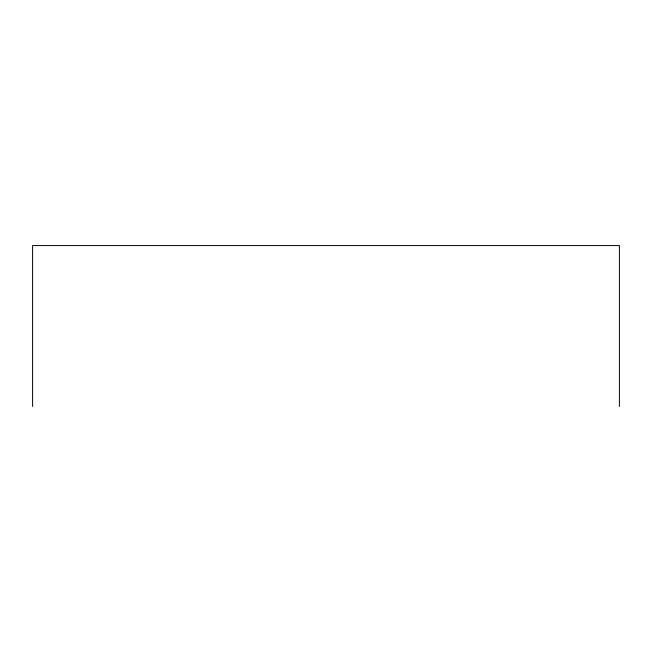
<?xml version="1.0" encoding="UTF-8"?>
<svg xmlns="http://www.w3.org/2000/svg" width="652" height="652" viewBox="0 0 652 652"><rect width="100%" height="100%" fill="white"/><g stroke="black" fill="none" stroke-linecap="round" stroke-linejoin="round"><path stroke-width="0.98" d="M619.4 406.424L619.4 245.576L32.6 245.576L32.6 406.424"/></g></svg>
